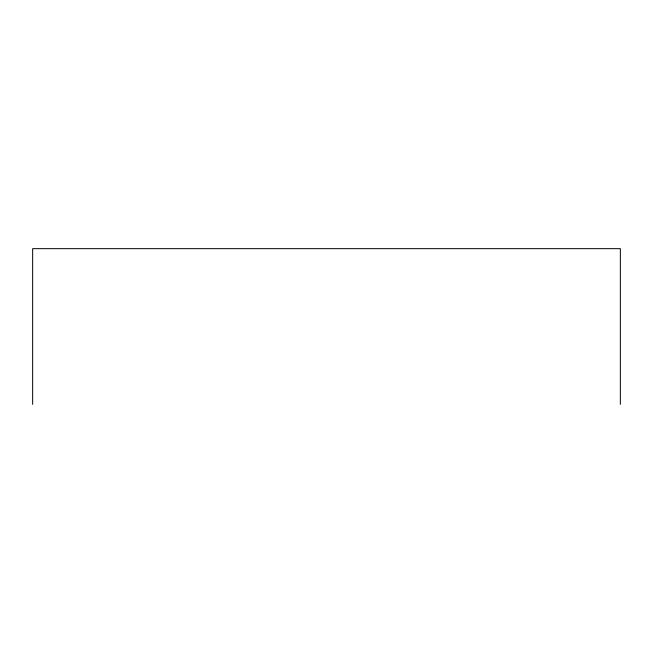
<?xml version="1.0" encoding="UTF-8"?>
<svg xmlns="http://www.w3.org/2000/svg" width="653" height="653" viewBox="0 0 653 653"><rect width="100%" height="100%" fill="white"/><g stroke="black" fill="none" stroke-linecap="round" stroke-linejoin="round"><path stroke-width="0.98" d="M620.35 404.338L620.35 248.662L32.65 248.662L32.65 404.338"/></g></svg>
